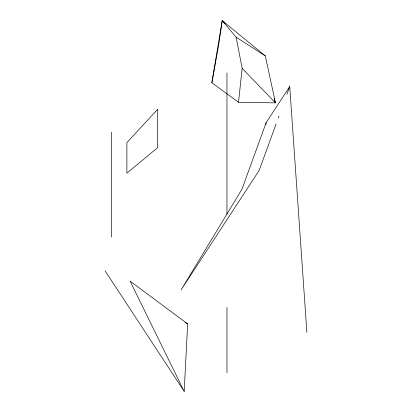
<?xml version="1.0" encoding="UTF-8"?>
<svg xmlns="http://www.w3.org/2000/svg" width="412" height="412" viewBox="0 0 412 412"><rect width="100%" height="100%" fill="white"/><g stroke="black" fill="none" stroke-linecap="round" stroke-linejoin="round"><path stroke-width="0.62" d="M184.179 391.4L187.676 323.925L130.084 281.123L184.179 391.4L105.112 270.89M238.522 102.274L242.143 68.32L236.138 37.193L222.212 20.6L211.861 82.776L238.522 102.274L275.448 102.866L265.318 55.919L222.212 20.6L218.762 44.367L211.861 82.776M265.802 124.599L266.111 122.714L289.724 86.566L306.889 332.438M266.111 122.714L242.004 189.103L181.059 289.96L259.153 170.439L276.086 123.976M278.285 117.945L278.945 116.133M286.865 94.41L289.724 86.566L289.193 87.735M236.138 37.193L265.318 55.919M184.978 322.194L187.676 323.925M222.212 20.6L225.539 23.628M242.143 68.32L275.448 102.866L274.14 98.576M226.971 72.96L226.971 214.292M226.971 307.342L226.971 372.793M111.431 132.247L111.431 237.06M157.492 109.515L126.886 142.614L126.886 173.158L157.492 147.754L157.492 109.515"/></g></svg>
